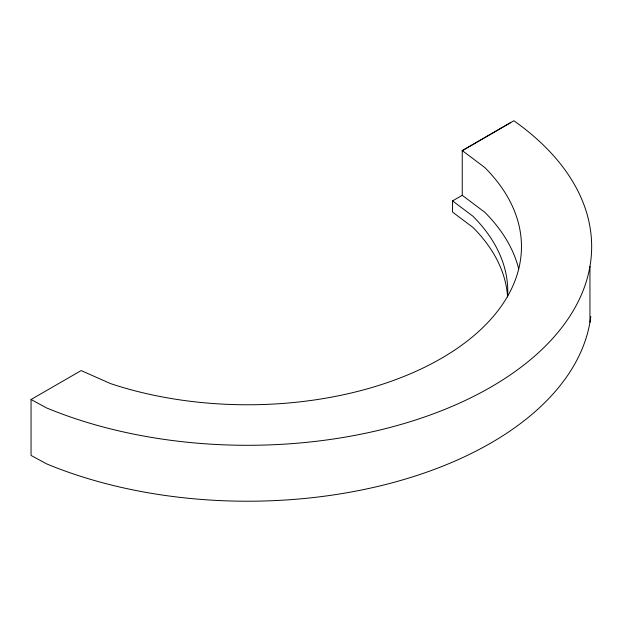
<?xml version="1.0" encoding="UTF-8"?>
<svg xmlns="http://www.w3.org/2000/svg" width="621" height="621" viewBox="0 0 621 621"><rect width="100%" height="100%" fill="white"/><g stroke="black" fill="none" stroke-linecap="round" stroke-linejoin="round"><path stroke-width="0.93" d="M518.667 268.808A273.977 158.176 0 0 0 484.753 212.242L462.241 195.304L462.241 150.561L513.862 120.761A344.174 198.704 0 0 1 498.329 382.645A344.174 198.704 0 0 1 46.591 407.935L31.05 399.513L31.05 455.434L46.591 463.864A344.174 198.704 0 0 0 393.567 482.439A344.174 198.704 0 0 0 590.796 316.578M462.171 150.81L510.672 122.601M31.05 399.513L81.157 370.582L110.491 383.576A273.977 158.176 0 0 0 441.213 358.441A273.977 158.176 0 0 0 484.753 167.499L462.241 150.561M507.582 296.939A260.277 150.266 0 0 0 472.884 227.379L452.554 212.079L452.554 200.894L462.241 195.304M452.554 200.894L472.884 216.193A260.277 150.266 0 0 1 507.636 295.976M589.95 266.362L589.95 322.291"/></g></svg>
